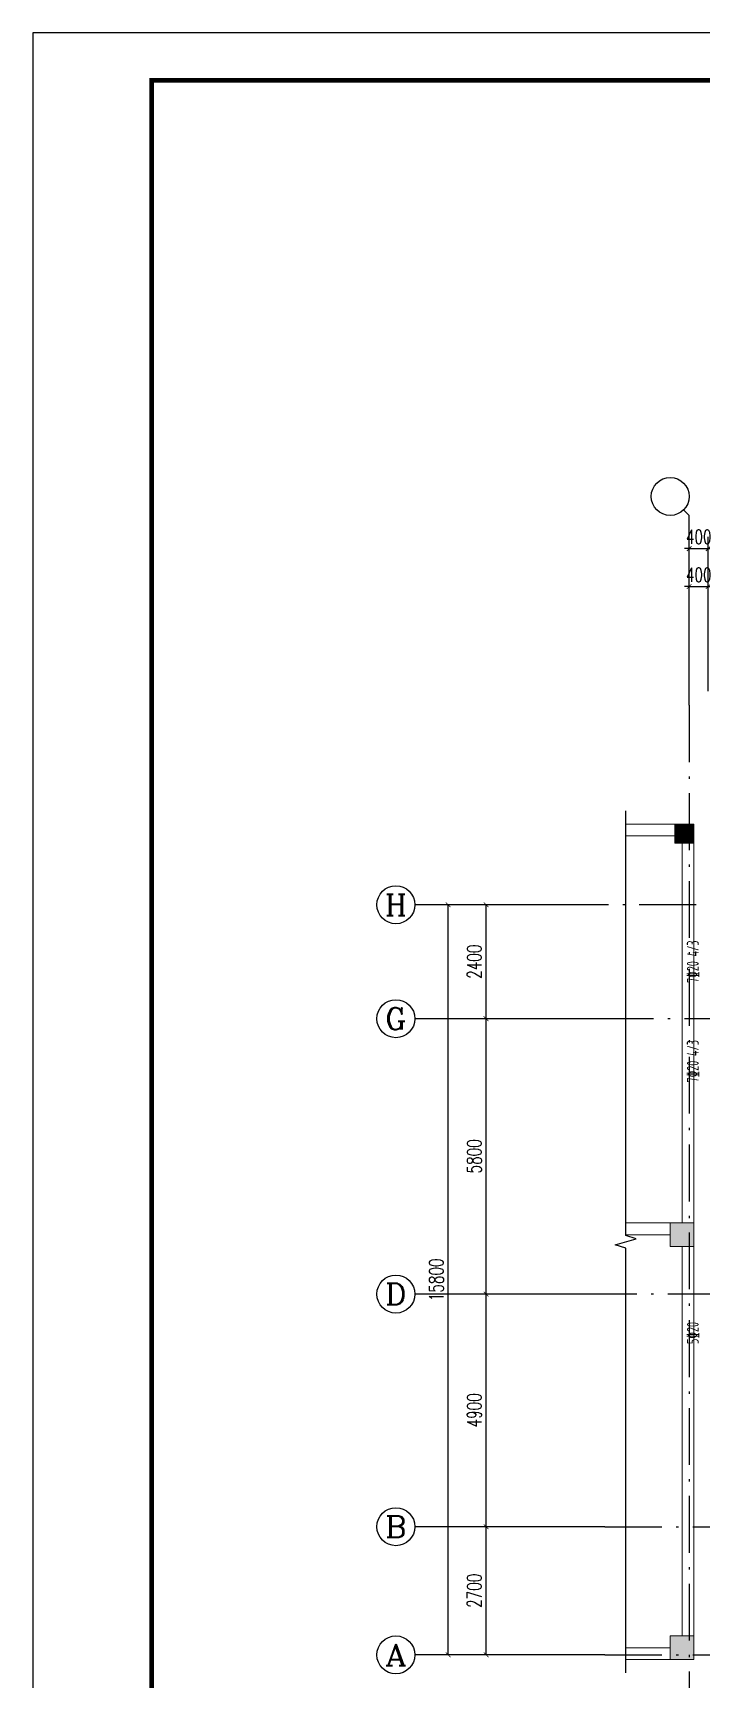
# Model space of a CAD drawing. Extents: x 169490 to 7584583, y -2399407 to 1374371.
# Drawn here: x 722202 to 736270, y 820520 to 855191 of the extents above; entities that cross this region are included whole.
import ezdxf
from ezdxf.enums import TextEntityAlignment as Align

# ---------------------------------------------------------------- set-up
doc = ezdxf.new("R2010")
doc.units = 0
doc.header["$LTSCALE"] = 100
doc.linetypes.add('D3轴线点划线', pattern=[18.5, 12, -3, 0.5, -3])
doc.layers.get('0').update_dxf_attribs({"linetype": 'CONTINUOUS'})
doc.layers.get('DEFPOINTS').update_dxf_attribs({"linetype": 'CONTINUOUS'})
for name, color, linetype in [('AXIS', 3, 'CONTINUOUS'), ('AXIS_TEXT', 4, 'CONTINUOUS'), ('BEAM_CONT', 4, 'CONTINUOUS'), ('C-AXIS(轴号)', 3, 'CONTINUOUS'), ('C-AXIS-T(字)', 7, 'CONTINUOUS'), ('C-DOTE', 8, 'D3轴线点划线'), ('S-COLU-HATCH', 251, 'CONTINUOUS'), ('图框', 140, 'CONTINUOUS')]:
    doc.layers.add(name, color=color, linetype=linetype)
doc.layers.add('S-COLU-LINE1', color=6, linetype='CONTINUOUS', lineweight=18)
doc.layers.add('梁原位标注', color=7, linetype='CONTINUOUS', lineweight=18)
doc.styles.add('_TCH_AXIS', font='COMPLEX', dxfattribs={"bigfont": 'GBCBIG'})
doc.styles.add('_TCH_DIM_T3', font='SIMPLEX.shx', dxfattribs={"width": 0.705882, "bigfont": 'GBCBIG.shx'})
doc.styles.add('BW_Rein', font='Tssdeng.shx', dxfattribs={"width": 0.7, "bigfont": 'hztxt.shx'})
doc.styles.add('COMPLEX', font='COMPLEX')
doc.dimstyles.new('_TCH_ARCH&&100', dxfattribs={"dimtxt": 297.5, "dimasz": 100, "dimexe": 250, "dimexo": 300, "dimgap": 100, "dimtad": 1, "dimdec": 0, "dimzin": 0, "dimdsep": 46, "dimtxsty": '_TCH_DIM_T3', "dimblk": 'ARCHTICK', "dimcen": 0.09, "dimclrt": 7, "dimazin": 2, "dimtfac": 1, "dimtdec": 0, "dimtix": 1, "dimtmove": 2, "dimatfit": 3, "dimfxl": 1, "dimtolj": 1, "dimtzin": 0, "dimarcsym": 0})

# ---------------------------------------------------------------- blocks, each defined once
blk = doc.blocks.new('_ARCHTICK')
at = {"const_width": 0.15}
blk.add_lwpolyline([(-0.5, -0.5), (0.5, 0.5)], dxfattribs=at)
blk = doc.blocks.new('*D3522')
at = {"layer": 'AXIS', "color": 0, "lineweight": -2, "transparency": 16777216}
for p, q in [((736020, 844329), (735920, 844329)), ((736020, 841329), (736020, 844579)), ((736020, 844329), (736420, 844329)), ((736420, 841329), (736420, 844579)), ((736420, 844329), (736520, 844329))]:
    blk.add_line(p, q, dxfattribs=at)
at = {"layer": 'DEFPOINTS', "color": 0, "transparency": 16777216}
for p in [(736420, 844329), (736020, 841029), (736420, 841029)]:
    blk.add_point(p, dxfattribs=at)
at = {"layer": 'AXIS', "color": 0, "lineweight": -2, "transparency": 16777216, "xscale": 100, "yscale": 100, "zscale": 100}
blk.add_blockref('_ARCHTICK', (736020, 844329), dxfattribs=at)
at = {"layer": 'AXIS', "color": 0, "lineweight": -2, "transparency": 16777216, "xscale": 100, "yscale": 100, "zscale": 100, "rotation": 180}
blk.add_blockref('_ARCHTICK', (736420, 844329), dxfattribs=at)
at = {"layer": 'AXIS', "color": 7, "transparency": 16777216, "insert": (736220, 844578), "char_height": 297.5, "attachment_point": 5, "style": '_TCH_DIM_T3'}
blk.add_mtext('\\A1;400', dxfattribs=at)
blk = doc.blocks.new('*D3523')
at = {"layer": 'AXIS', "color": 0, "lineweight": -2, "transparency": 16777216}
for p, q in [((736020, 841329), (736020, 843779)), ((736420, 841329), (736420, 843779)), ((736020, 843529), (735920, 843529)), ((736020, 843529), (736420, 843529)), ((736420, 843529), (736520, 843529))]:
    blk.add_line(p, q, dxfattribs=at)
at = {"layer": 'DEFPOINTS', "color": 0, "transparency": 16777216}
for p in [(736420, 843529), (736020, 841029), (736420, 841029)]:
    blk.add_point(p, dxfattribs=at)
at = {"layer": 'AXIS', "color": 0, "lineweight": -2, "transparency": 16777216, "xscale": 100, "yscale": 100, "zscale": 100}
blk.add_blockref('_ARCHTICK', (736020, 843529), dxfattribs=at)
at = {"layer": 'AXIS', "color": 0, "lineweight": -2, "transparency": 16777216, "xscale": 100, "yscale": 100, "zscale": 100, "rotation": 180}
blk.add_blockref('_ARCHTICK', (736420, 843529), dxfattribs=at)
at = {"layer": 'AXIS', "color": 7, "transparency": 16777216, "insert": (736220, 843778), "char_height": 297.5, "attachment_point": 5, "style": '_TCH_DIM_T3'}
blk.add_mtext('\\A1;400', dxfattribs=at)
blk = doc.blocks.new('*D3537')
at = {"layer": 'AXIS', "color": 0, "lineweight": -2, "transparency": 16777216}
for p, q in [((733943, 836829), (730693, 836829)), ((730943, 821029), (730943, 836829)), ((733943, 821029), (730693, 821029))]:
    blk.add_line(p, q, dxfattribs=at)
at = {"layer": 'DEFPOINTS', "color": 0, "transparency": 16777216}
for p in [(730943, 836829), (734243, 836829), (734243, 821029)]:
    blk.add_point(p, dxfattribs=at)
at = {"layer": 'AXIS', "color": 0, "lineweight": -2, "transparency": 16777216, "xscale": 100, "yscale": 100, "zscale": 100}
for p, rotation in [((730943, 836829), 90), ((730943, 821029), 270)]:
    blk.add_blockref('_ARCHTICK', p, dxfattribs=dict(at, rotation=rotation))
at = {"layer": 'AXIS', "color": 7, "transparency": 16777216, "insert": (730695, 828929), "char_height": 297.5, "attachment_point": 5, "rotation": 90, "style": '_TCH_DIM_T3'}
blk.add_mtext('\\A1;15800', dxfattribs=at)
blk = doc.blocks.new('*D3538')
at = {"layer": 'AXIS', "color": 0, "lineweight": -2, "transparency": 16777216}
for p, q in [((733943, 836829), (731493, 836829)), ((731743, 834429), (731743, 836829)), ((733943, 834429), (731493, 834429))]:
    blk.add_line(p, q, dxfattribs=at)
at = {"layer": 'DEFPOINTS', "color": 0, "transparency": 16777216}
for p in [(731743, 836829), (734243, 836829), (734243, 834429)]:
    blk.add_point(p, dxfattribs=at)
at = {"layer": 'AXIS', "color": 0, "lineweight": -2, "transparency": 16777216, "xscale": 100, "yscale": 100, "zscale": 100}
for p, rotation in [((731743, 836829), 90), ((731743, 834429), 270)]:
    blk.add_blockref('_ARCHTICK', p, dxfattribs=dict(at, rotation=rotation))
at = {"layer": 'AXIS', "color": 7, "transparency": 16777216, "insert": (731495, 835629), "char_height": 297.5, "attachment_point": 5, "rotation": 90, "style": '_TCH_DIM_T3'}
blk.add_mtext('\\A1;2400', dxfattribs=at)
blk = doc.blocks.new('*D3539')
at = {"layer": 'AXIS', "color": 0, "lineweight": -2, "transparency": 16777216}
for p, q in [((733943, 834429), (731493, 834429)), ((731743, 828629), (731743, 834429)), ((733943, 828629), (731493, 828629))]:
    blk.add_line(p, q, dxfattribs=at)
at = {"layer": 'DEFPOINTS', "color": 0, "transparency": 16777216}
for p in [(731743, 834429), (734243, 834429), (734243, 828629)]:
    blk.add_point(p, dxfattribs=at)
at = {"layer": 'AXIS', "color": 0, "lineweight": -2, "transparency": 16777216, "xscale": 100, "yscale": 100, "zscale": 100}
for p, rotation in [((731743, 834429), 90), ((731743, 828629), 270)]:
    blk.add_blockref('_ARCHTICK', p, dxfattribs=dict(at, rotation=rotation))
at = {"layer": 'AXIS', "color": 7, "transparency": 16777216, "insert": (731495, 831529), "char_height": 297.5, "attachment_point": 5, "rotation": 90, "style": '_TCH_DIM_T3'}
blk.add_mtext('\\A1;5800', dxfattribs=at)
blk = doc.blocks.new('*D3540')
at = {"layer": 'AXIS', "color": 0, "lineweight": -2, "transparency": 16777216}
for p, q in [((733943, 828629), (731493, 828629)), ((731743, 823729), (731743, 828629)), ((733943, 823729), (731493, 823729))]:
    blk.add_line(p, q, dxfattribs=at)
at = {"layer": 'DEFPOINTS', "color": 0, "transparency": 16777216}
for p in [(731743, 828629), (734243, 828629), (734243, 823729)]:
    blk.add_point(p, dxfattribs=at)
at = {"layer": 'AXIS', "color": 0, "lineweight": -2, "transparency": 16777216, "xscale": 100, "yscale": 100, "zscale": 100}
for p, rotation in [((731743, 828629), 90), ((731743, 823729), 270)]:
    blk.add_blockref('_ARCHTICK', p, dxfattribs=dict(at, rotation=rotation))
at = {"layer": 'AXIS', "color": 7, "transparency": 16777216, "insert": (731495, 826179), "char_height": 297.5, "attachment_point": 5, "rotation": 90, "style": '_TCH_DIM_T3'}
blk.add_mtext('\\A1;4900', dxfattribs=at)
blk = doc.blocks.new('*D3541')
at = {"layer": 'AXIS', "color": 0, "lineweight": -2, "transparency": 16777216}
for p, q in [((733943, 823729), (731493, 823729)), ((731743, 821029), (731743, 823729)), ((733943, 821029), (731493, 821029))]:
    blk.add_line(p, q, dxfattribs=at)
at = {"layer": 'DEFPOINTS', "color": 0, "transparency": 16777216}
for p in [(731743, 823729), (734243, 823729), (734243, 821029)]:
    blk.add_point(p, dxfattribs=at)
at = {"layer": 'AXIS', "color": 0, "lineweight": -2, "transparency": 16777216, "xscale": 100, "yscale": 100, "zscale": 100}
for p, rotation in [((731743, 823729), 90), ((731743, 821029), 270)]:
    blk.add_blockref('_ARCHTICK', p, dxfattribs=dict(at, rotation=rotation))
at = {"layer": 'AXIS', "color": 7, "transparency": 16777216, "insert": (731495, 822379), "char_height": 297.5, "attachment_point": 5, "rotation": 90, "style": '_TCH_DIM_T3'}
blk.add_mtext('\\A1;2700', dxfattribs=at)
blk = doc.blocks.new('_AXISO')
blk.add_circle((0, 0), 0.5)
at = {"layer": 'AXIS_TEXT', "style": 'COMPLEX', "width": 1.041667}
blk.add_attdef('A', text='', height=0.56, dxfattribs=at).set_placement((-0.25, -0.28), (0.25, -0.28), align=Align.FIT)

msp = doc.modelspace()

# ---------------------------------------------------------------- hatches: boundary and pattern name
at = {"layer": 'S-COLU-HATCH'}
h = msp.add_hatch(color=256, dxfattribs=at)
h.dxf.hatch_style = 1
h.paths.add_polyline_path([(735720.7, 838528.9), (736120.7, 838528.9), (736120.7, 838128.9), (735720.7, 838128.9)])
at = {"layer": 'S-COLU-HATCH', "ltscale": 10}
h = msp.add_hatch(color=256, dxfattribs=at)
h.dxf.hatch_style = 1
h.paths.add_polyline_path([(736120.7, 838528.9), (735720.7, 838528.9), (735720.7, 838128.9), (736120.7, 838128.9)])
h = msp.add_hatch(color=256, dxfattribs=at)
h.dxf.hatch_style = 1
h.paths.add_polyline_path([(736120.7, 830128.9), (735620.7, 830128.9), (735620.7, 829628.9), (736120.7, 829628.9)])
h = msp.add_hatch(color=256, dxfattribs=at)
h.dxf.hatch_style = 1
h.paths.add_polyline_path([(736120.7, 821428.9), (735620.7, 821428.9), (735620.7, 820928.9), (736120.7, 820928.9)])

# ---------------------------------------------------------------- linework, layer by layer
at = {"ltscale": 10}
msp.add_lwpolyline([(819306.7, 854191.4), (724701.8, 854191.4), (724701.8, 796791.4), (819306.7, 796791.4)], close=True, dxfattribs=at)
at = {"layer": 'BEAM_CONT', "lineweight": 18}
for p, q in [((735720.7, 838528.9), (734683.9, 838528.9)), ((734683.9, 838278.9), (735720.7, 838278.9)), ((735870.7, 838128.9), (735870.7, 830128.9)), ((736120.7, 830128.9), (736120.7, 838128.9)), ((735620.7, 830128.9), (734683.9, 830128.9)), ((734683.9, 829878.9), (735620.7, 829878.9)), ((735870.7, 829628.9), (735870.7, 821428.9)), ((736120.7, 821428.9), (736120.7, 829628.9)), ((735620.7, 821178.9), (734683.9, 821178.9)), ((734683.9, 820928.9), (735620.7, 820928.9))]:
    msp.add_line(p, q, dxfattribs=at)
at = {"layer": 'C-AXIS(轴号)'}
for p, q in [((735902.6, 845146), (736019.7, 845028.9)), ((736019.7, 841028.9), (736019.7, 845028.9)), ((734243.4, 836828.9), (730243.4, 836828.9)), ((734243.4, 834428.9), (730243.4, 834428.9)), ((734243.4, 828628.9), (730243.4, 828628.9)), ((734243.4, 823728.9), (730243.4, 823728.9)), ((734243.4, 821028.9), (730243.4, 821028.9))]:
    msp.add_line(p, q, dxfattribs=at)
msp.add_lwpolyline([(734683.9, 820648.9), (734683.9, 829598.9), (734463.9, 829668.9), (734903.9, 829788.9), (734683.9, 829858.9), (734683.9, 838808.9)], dxfattribs=at)
at = {"layer": 'C-DOTE'}
for p, q in [((736019.7, 841028.9), (736019.7, 816328.9)), ((812019.7, 836828.9), (734243.4, 836828.9)), ((770419.7, 834428.9), (734243.4, 834428.9)), ((753419.7, 828628.9), (734243.4, 828628.9)), ((734243.4, 823728.9), (761819.7, 823728.9)), ((734243.4, 821028.9), (812019.7, 821028.9))]:
    msp.add_line(p, q, dxfattribs=at)
at = {"layer": 'S-COLU-LINE1'}
for points in [[(735720.7, 838528.9), (736120.7, 838528.9), (736120.7, 838128.9), (735720.7, 838128.9)], [(736120.7, 838528.9), (735720.7, 838528.9), (735720.7, 838128.9), (736120.7, 838128.9)], [(736120.7, 830128.9), (735620.7, 830128.9), (735620.7, 829628.9), (736120.7, 829628.9)], [(736120.7, 821428.9), (735620.7, 821428.9), (735620.7, 820928.9), (736120.7, 820928.9)]]:
    msp.add_lwpolyline(points, close=True, dxfattribs=at)
at = {"layer": '图框'}
msp.add_lwpolyline([(722201.8, 795791.4), (827301.8, 795791.4), (827301.8, 855191.4), (722201.8, 855191.4)], close=True, dxfattribs=at)
at = {"layer": '图框', "const_width": 100}
msp.add_lwpolyline([(724701.8, 796791.4), (826301.8, 796791.4), (826301.8, 854191.4), (724701.8, 854191.4)], close=True, dxfattribs=at)

# ---------------------------------------------------------------- block references
at = {"layer": 'C-AXIS(轴号)', "xscale": 800, "yscale": 800, "zscale": 800}
msp.add_blockref('_AXISO', (735619.7, 845428.9), dxfattribs=at)
at = {"layer": 'C-AXIS(轴号)'}
ref = msp.add_blockref('_AXISO', (729843.4, 836828.9), dxfattribs=dict(at, xscale=800, yscale=800, zscale=800))
ref.add_attrib('A', 'H', dxfattribs={"layer": 'C-AXIS-T(字)', "height": 452.5, "style": '_TCH_AXIS', "width": 1.05}).set_placement((729617.1, 836602.6), (730069.7, 836602.6), align=Align.FIT)
ref = msp.add_blockref('_AXISO', (729843.4, 834428.9), dxfattribs=dict(at, xscale=800, yscale=800, zscale=800))
ref.add_attrib('A', 'G', dxfattribs={"layer": 'C-AXIS-T(字)', "height": 452.5, "style": '_TCH_AXIS', "width": 1.166667}).set_placement((729617.1, 834202.6), (730069.7, 834202.6), align=Align.FIT)
ref = msp.add_blockref('_AXISO', (729843.4, 828628.9), dxfattribs=dict(at, xscale=800, yscale=800, zscale=800))
ref.add_attrib('A', 'D', dxfattribs={"layer": 'C-AXIS-T(字)', "height": 452.5, "style": '_TCH_AXIS', "width": 1.235294}).set_placement((729617.1, 828402.6), (730069.7, 828402.6), align=Align.FIT)
ref = msp.add_blockref('_AXISO', (729843.4, 823728.9), dxfattribs=dict(at, xscale=800, yscale=800, zscale=800))
ref.add_attrib('A', 'B', dxfattribs={"layer": 'C-AXIS-T(字)', "height": 452.5, "style": '_TCH_AXIS', "width": 1.235294}).set_placement((729617.1, 823502.6), (730069.7, 823502.6), align=Align.FIT)
ref = msp.add_blockref('_AXISO', (729843.4, 821028.9), dxfattribs=dict(at, xscale=800, yscale=800, zscale=800))
ref.add_attrib('A', 'A', dxfattribs={"layer": 'C-AXIS-T(字)', "height": 452.5, "style": '_TCH_AXIS', "width": 1.166667}).set_placement((729617.1, 820802.6), (730069.7, 820802.6), align=Align.FIT)

# ---------------------------------------------------------------- texts
at = {"layer": '梁原位标注', "style": 'BW_Rein', "width": 0.65}
msp.add_text('7%%13220 4/3', height=250, rotation=90, dxfattribs=at).set_placement((736220.7, 835628.9), align=Align.CENTER)
for s, p in [('7%%13220 4/3', (736220.7, 833978.9)), ('5%%13220', (736220.7, 828041))]:
    msp.add_text(s, height=250, rotation=90, dxfattribs=at).set_placement(p, align=Align.RIGHT)

# ---------------------------------------------------------------- dimensions: what is measured, and where the dimension line sits
at = {"layer": 'AXIS'}
for p1, p2, distance, picture, middle in [((736019.7, 841028.9), (736419.7, 841028.9), 3300, '*D3522', (736219.7, 844577.6)), ((736019.7, 841028.9), (736419.7, 841028.9), 2500, '*D3523', (736219.7, 843777.6)), ((734243.4, 821028.9), (734243.4, 836828.9), 3300, '*D3537', (730694.6, 828928.9)), ((734243.4, 834428.9), (734243.4, 836828.9), 2500, '*D3538', (731494.6, 835628.9)), ((734243.4, 828628.9), (734243.4, 834428.9), 2500, '*D3539', (731494.6, 831528.9)), ((734243.4, 823728.9), (734243.4, 828628.9), 2500, '*D3540', (731494.6, 826178.9)), ((734243.4, 821028.9), (734243.4, 823728.9), 2500, '*D3541', (731494.6, 822378.9))]:
    dim = msp.add_aligned_dim(p1=p1, p2=p2, distance=distance, dimstyle='_TCH_ARCH&&100', dxfattribs=at)
    dim.commit()
    dim.dimension.update_dxf_attribs({"geometry": picture, "text_midpoint": middle})

doc.saveas('drawing.dxf')
